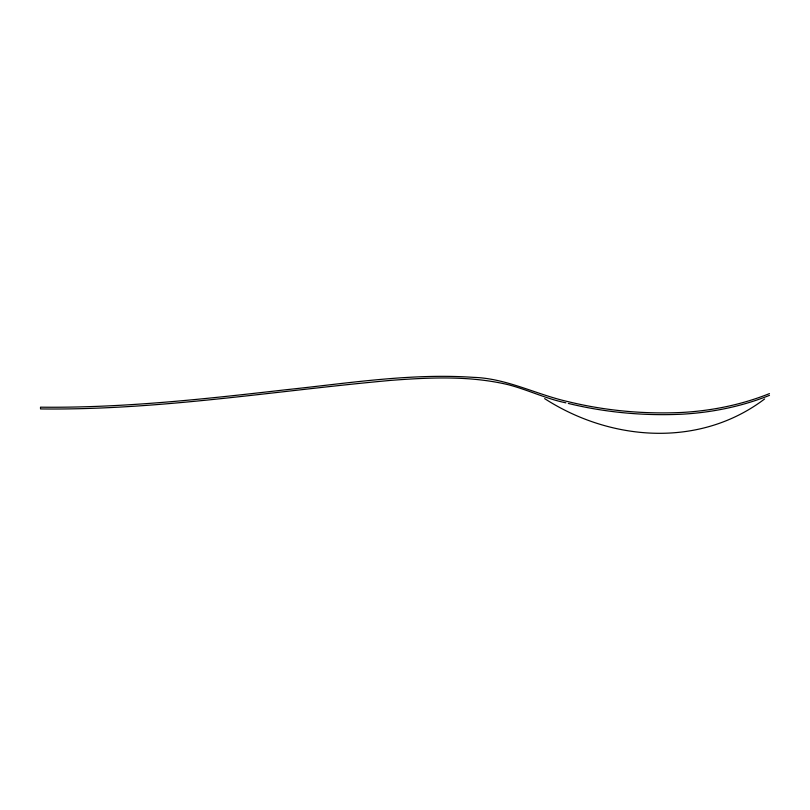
<?xml version="1.0" encoding="UTF-8"?>
<svg xmlns="http://www.w3.org/2000/svg" width="810" height="810" viewBox="0 0 810 810"><rect width="100%" height="100%" fill="white"/><g stroke="black" fill="none" stroke-linecap="round" stroke-linejoin="round"><path stroke-width="1.21" d="M764.63 398.955C699.769 448.143 610.821 441.359 544.634 398.611M769.46 393.599C741.484 404.808 711.585 410.862 681.534 412.472C643.353 414.214 605.029 410.68 567.901 401.598C536.088 394.44 506.655 378.361 473.465 377.359C410.933 373.086 348.644 383.201 286.618 389.671C204.9 399.006 122.867 408.129 40.5 407.177L40.54 408.928C158.112 410.447 274.408 390.855 391.179 380.346C429.999 377.44 469.618 375.607 507.819 384.598C527.512 389.661 545.91 398.753 565.906 402.833M769.5 395.351C741.525 406.559 711.636 412.604 681.585 414.224C643.525 415.955 605.313 412.462 568.296 403.431"/></g></svg>
